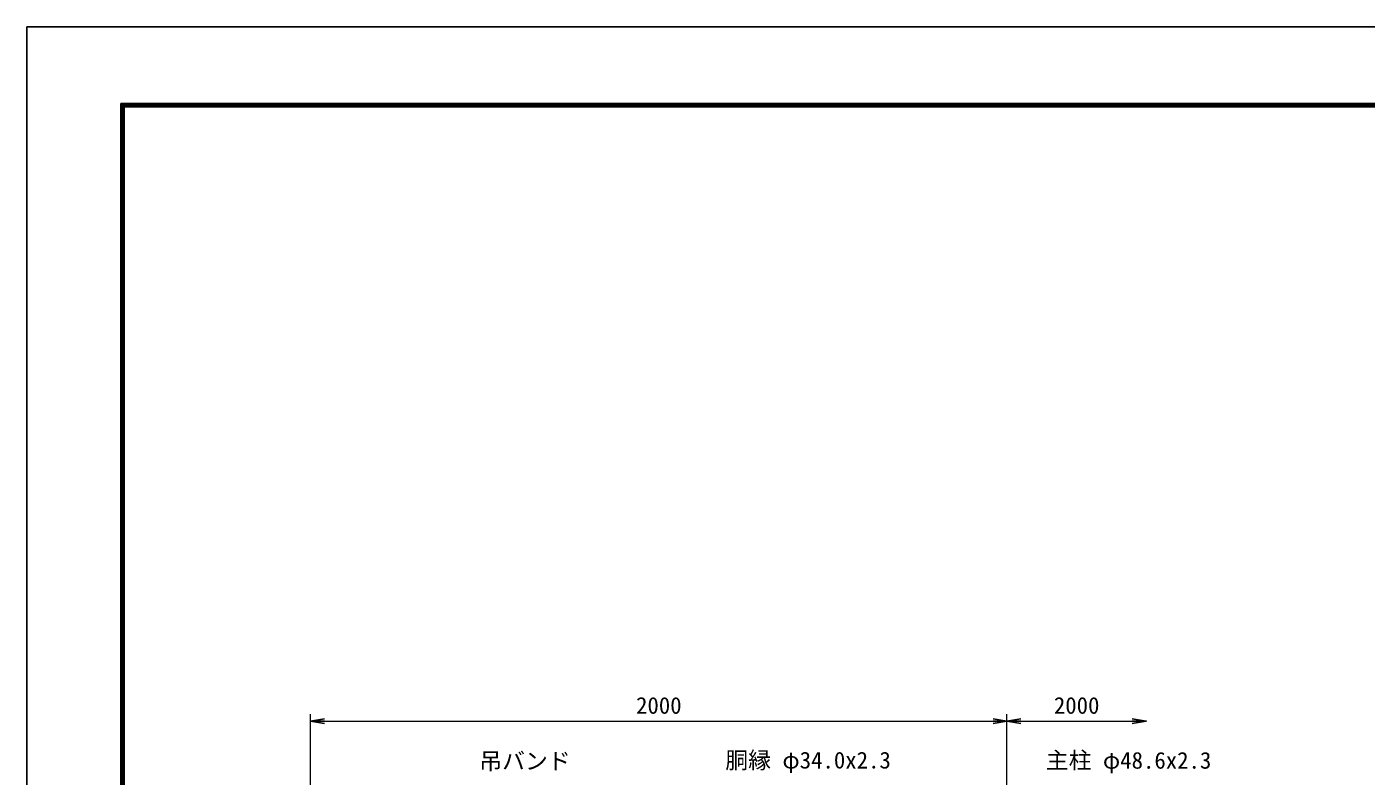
# Model space of a CAD drawing. Units: millimetres, scale not verified. Extents: x -4200 to 4200, y -2970 to 2970.
# Drawn here: x -4200 to -353, y 817 to 2970 of the extents above; entities that cross this region are included whole.
import ezdxf
from ezdxf.enums import TextEntityAlignment as Align

# ---------------------------------------------------------------- set-up
doc = ezdxf.new("R2010")
doc.units = ezdxf.units.MM
doc.header["$LTSCALE"] = 10
for name, color, linetype, lineweight in [('0-3_D-STR-DIM', 7, 'Continuous', 13), ('0-9_D-STR-TXT', 7, 'Continuous', 13), ('0-C_D-TTL', 7, 'Continuous', 25)]:
    doc.layers.add(name, color=color, linetype=linetype, lineweight=lineweight)
doc.layers.add('0-4_0', color=7, linetype='Continuous')
doc.styles.add('ＭＳ ゴシック', font='')
doc.styles.get('ＭＳ ゴシック').set_extended_font_data('MS Gothic')

# ---------------------------------------------------------------- blocks, each defined once
blk = doc.blocks.new('_Open')
at = {"layer": '0-4_0'}
blk.add_line((-10, 1.667), (0, 0), dxfattribs=at)
blk.add_lwpolyline([(-10, -1.667), (0, 0), (-10, 0)], dxfattribs=at)

msp = doc.modelspace()

# ---------------------------------------------------------------- linework, layer by layer
at = {"layer": '0-3_D-STR-DIM'}
for p, q in [((-3384.97, 720), (-3384.97, 995)), ((-3344.97, 975), (-1424.97, 975)), ((-1384.97, 720), (-1384.97, 995)), ((-1384.97, 720), (-1384.97, 995)), ((-1344.97, 975), (-1024.97, 975))]:
    msp.add_line(p, q, dxfattribs=at)
at = {"layer": '0-C_D-TTL', "color": 2}
msp.add_lwpolyline([(-4200, 2970), (4200, 2970), (4200, -2970), (-4200, -2970)], close=True, dxfattribs=at)
at = {"layer": '0-C_D-TTL'}
for points in [[(-3930, 2750), (3930, 2750), (3930, -2750), (-3930, -2750)], [(-3927.5, 2747.5), (3927.5, 2747.5), (3927.5, -2747.5), (-3927.5, -2747.5)], [(-3925, 2745), (3925, 2745), (3925, -2745), (-3925, -2745)], [(-3922.5, 2742.5), (3922.5, 2742.5), (3922.5, -2742.5), (-3922.5, -2742.5)], [(-3920, 2740), (3920, 2740), (3920, -2740), (-3920, -2740)]]:
    msp.add_lwpolyline(points, close=True, dxfattribs=at)

# ---------------------------------------------------------------- block references
at = {"layer": '0-3_D-STR-DIM', "xscale": 4, "yscale": 4, "rotation": 180}
for p in [(-3384.97, 975), (-1384.97, 975)]:
    msp.add_blockref('_Open', p, dxfattribs=at)
at = {"layer": '0-3_D-STR-DIM', "xscale": 4, "yscale": 4}
for p in [(-1384.97, 975), (-984.97, 975)]:
    msp.add_blockref('_Open', p, dxfattribs=at)

# ---------------------------------------------------------------- texts
at = {"layer": '0-3_D-STR-DIM', "style": 'ＭＳ ゴシック'}
for p in [(-2450.22, 981.75), (-1250.22, 981.75)]:
    msp.add_text('2000', height=48.09, dxfattribs=at).set_placement(p, align=Align.BOTTOM_LEFT)
at = {"layer": '0-9_D-STR-TXT', "style": 'ＭＳ ゴシック'}
for s, p in [('吊バンド', (-2900.38, 822.11)), ('胴縁 φ34.0x2.3', (-2193.81, 824.52)), ('主柱 φ48.6x2.3', (-1273.34, 824.01))]:
    msp.add_text(s, height=48.09, dxfattribs=at).set_placement(p, align=Align.BOTTOM_LEFT)

doc.saveas('drawing.dxf')
